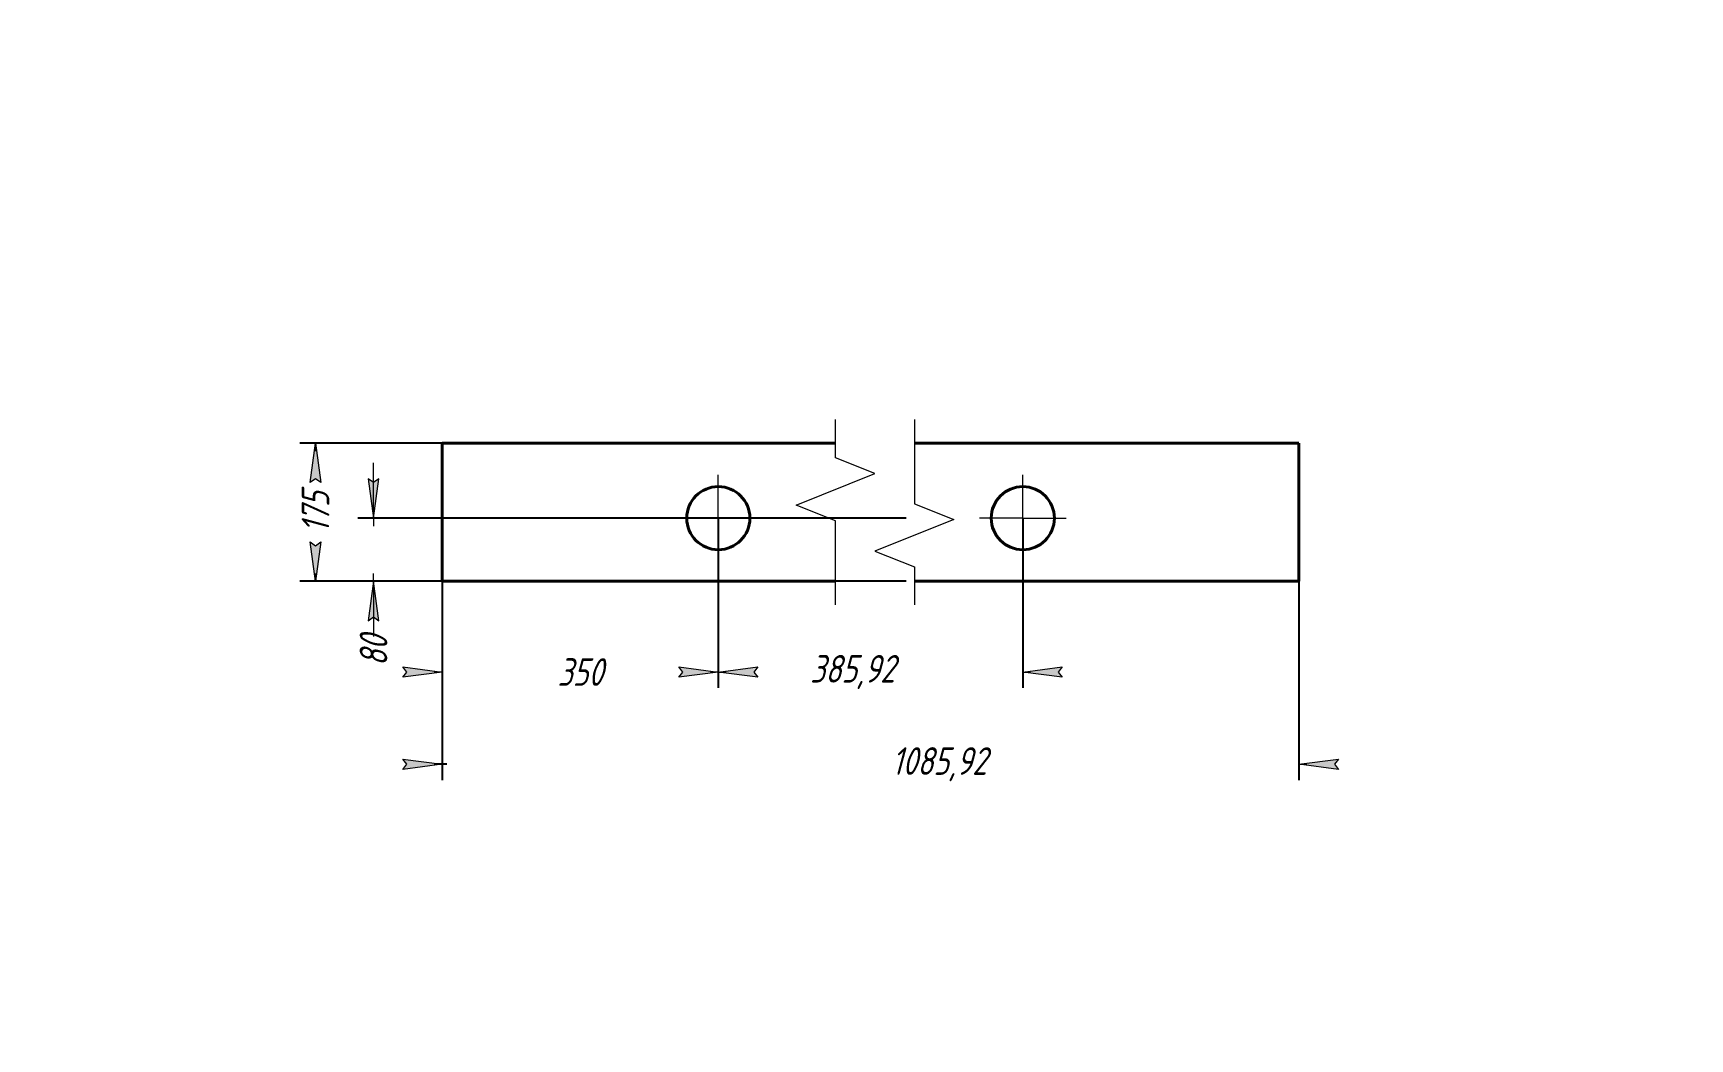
# Model space of a CAD drawing. Header units: millimetres. Extents: x 0 to 210, y 0 to 297.
# Drawn here: x 0 to 210, y 169.5 to 297 of the extents above; entities that cross this region are included whole.
import ezdxf

# ---------------------------------------------------------------- set-up
doc = ezdxf.new("R2010")
doc.units = ezdxf.units.MM
for name, pattern in [('K5LT_AXLED', [19.5, 15, -1.5, 1.5, -1.5]), ('K5LT_BASIC', [0]), ('K5LT_THIN', [0]), ('K5LT_THIN_INCLUDED_TO_HATCHING', [0])]:
    doc.linetypes.add(name, pattern=pattern)
doc.layers.add('Системный слой', color=7, linetype='Continuous')
doc.styles.add('KDIMTEXTSTYLE', font='GOST_AU.SHX', dxfattribs={"width": 0.96, "oblique": 15, "height": 5})
doc.dimstyles.new('KDIMSTYLE (0.10)', dxfattribs={"dimtxt": 5, "dimasz": 1, "dimexe": 2, "dimexo": 0.0625, "dimgap": 1, "dimtad": 1, "dimlfac": 10, "dimtxsty": 'KDIMTEXTSTYLE', "dimsah": 1, "dimcen": 0.09, "dimdle": 1, "dimadec": 0, "dimazin": 0, "dimtfac": 0.667, "dimtmove": 0, "dimatfit": 3, "dimfxl": 1, "dimtvp": 1, "dimtolj": 1, "dimtzin": 0, "dimarcsym": 0})

# ---------------------------------------------------------------- blocks, each defined once
blk = doc.blocks.new('U0')
at = {"layer": 'Системный слой', "color": 150, "linetype": 'K5LT_BASIC', "lineweight": 40, "true_color": 0x0080ff}
for p, q in [((101.71, 227.53), (51.85, 227.53)), ((160.44, 227.53), (111.71, 227.53))]:
    blk.add_line(p, q, dxfattribs=at)
blk = doc.blocks.new('U1')
at = {"layer": 'Системный слой', "color": 150, "linetype": 'K5LT_BASIC', "lineweight": 40, "true_color": 0x0080ff}
for p, q in [((51.85, 245.03), (101.71, 245.03)), ((111.71, 245.03), (160.44, 245.03))]:
    blk.add_line(p, q, dxfattribs=at)
blk = doc.blocks.new('U2')
at = {"layer": 'Системный слой', "color": 150, "linetype": 'K5LT_BASIC', "lineweight": 40, "true_color": 0x0080ff}
for start, end in [(0, 180), (180, 0)]:
    blk.add_arc((86.85, 235.53), 4, start, end, dxfattribs=at)
blk = doc.blocks.new('KDIMARROW_01')
at = {"layer": 'Системный слой'}
blk.add_hatch(color=0, dxfattribs=at).paths.add_polyline_path([(0, 0), (-5, 0.66), (-4.5, 0), (-5, -0.66)])
at = {"layer": 'Системный слой', "color": 0, "linetype": 'K5LT_THIN', "lineweight": 18}
for p, q in [((-4.5, 0), (-5, 0.66)), ((-5, 0.66), (0, 0)), ((0, 0), (-5, -0.66)), ((-5, -0.66), (-4.5, 0)), ((0, 0), (-1, 0))]:
    blk.add_line(p, q, dxfattribs=at)
blk = doc.blocks.new('U3')
at = {"layer": 'Системный слой', "color": 30, "linetype": 'K5LT_AXLED', "lineweight": 18, "true_color": 0xff8000}
for q in [(86.85, 241.03), (81.35, 235.53), (86.85, 230.03), (92.35, 235.53)]:
    blk.add_line((86.85, 235.53), q, dxfattribs=at)
blk = doc.blocks.new('U4')
at = {"layer": 'Системный слой', "color": 30, "linetype": 'K5LT_AXLED', "lineweight": 18, "true_color": 0xff8000}
for q in [(125.44, 241.03), (119.94, 235.53), (125.44, 230.03), (130.94, 235.53)]:
    blk.add_line((125.44, 235.53), q, dxfattribs=at)
blk = doc.blocks.new('KDIMARROW_02')
at = {"layer": 'Системный слой'}
blk.add_hatch(color=0, dxfattribs=at).paths.add_polyline_path([(4.5, 0), (5, 0.66), (0, 0), (5, -0.66)])
at = {"layer": 'Системный слой', "color": 0, "linetype": 'K5LT_THIN', "lineweight": 18}
for p, q in [((0, 0), (-1, 0)), ((5, 0.66), (0, 0)), ((0, 0), (5, -0.66)), ((0, 0), (7, 0)), ((4.5, 0), (5, 0.66)), ((5, -0.66), (4.5, 0))]:
    blk.add_line(p, q, dxfattribs=at)
blk = doc.blocks.new('U6')
at = {"layer": 'Системный слой', "color": 7, "linetype": 'K5LT_THIN_INCLUDED_TO_HATCHING', "lineweight": 18}
for p, q in [((101.71, 243.19), (101.71, 248.03)), ((106.71, 241.19), (101.71, 243.19)), ((96.71, 237.19), (106.71, 241.19)), ((101.71, 235.19), (96.71, 237.19)), ((101.71, 224.53), (101.71, 235.19))]:
    blk.add_line(p, q, dxfattribs=at)
blk = doc.blocks.new('U7')
at = {"layer": 'Системный слой', "color": 7, "linetype": 'K5LT_THIN_INCLUDED_TO_HATCHING', "lineweight": 18}
for p, q in [((111.71, 248.03), (111.71, 237.36)), ((111.71, 237.36), (116.71, 235.36)), ((116.71, 235.36), (106.71, 231.36)), ((106.71, 231.36), (111.71, 229.36)), ((111.71, 229.36), (111.71, 224.53))]:
    blk.add_line(p, q, dxfattribs=at)

msp = doc.modelspace()

# ---------------------------------------------------------------- linework, layer by layer
at = {"layer": 'Системный слой', "color": 150, "linetype": 'K5LT_BASIC', "lineweight": 40, "true_color": 0x0080ff}
for p, q in [((51.8508, 227.5276), (51.8508, 245.0276)), ((160.4428, 245.0276), (160.4428, 227.5276))]:
    msp.add_line(p, q, dxfattribs=at)
msp.add_circle((125.4428, 235.5276), 4, dxfattribs=at)

# ---------------------------------------------------------------- block references
at = {"layer": 'Системный слой'}
for name in ['U6', 'U7', 'U1', 'U3', 'U2', 'U4', 'U0']:
    msp.add_blockref(name, (0, 0), dxfattribs=at)

# ---------------------------------------------------------------- dimensions: what is measured, and where the dimension line sits
at = {"layer": 'Системный слой', "color": 7}
for base, p1, p2, location, override in [((35.7939, 245.0276), (51.8508, 227.5276), (51.8508, 245.0276), (35.7939, 236.2776), {"dimexo": 0, "dimpost": '\\H3.5;\\W0.965;\\Q15;<>', "dimblk1": 'KDIMARROW_01', "dimblk2": 'KDIMARROW_01', "dimse1": 0, "dimse2": 0, "dimclrt": 7, "dimtolj": 1}), ((43.1464, 235.5276), (110.6815, 227.5276), (110.6815, 235.5276), (43.1464, 218.7208), {"dimexo": 0, "dimpost": '\\H3.5;\\W0.965;\\Q15;<>', "dimblk1": 'KDIMARROW_02', "dimblk2": 'KDIMARROW_02', "dimse1": 0, "dimse2": 0, "dimclrt": 7, "dimtolj": 1})]:
    msp.add_linear_dim(base=base, p1=p1, p2=p2, angle=90, location=location, dimstyle='KDIMSTYLE (0.10)', override=override, dxfattribs=at).render()
for base, p1, p2, location in [((51.8508, 216.0287), (86.8508, 235.5276), (51.8508, 227.5276), (69.3508, 216.0287)), ((86.8508, 216.0287), (125.4428, 235.5276), (86.8508, 235.5276), (103.8508, 216.0287)), ((51.8508, 204.3386), (160.4428, 227.5276), (51.8508, 227.5276), (114.8508, 204.3386))]:
    msp.add_linear_dim(base=base, p1=p1, p2=p2, location=location, dimstyle='KDIMSTYLE (0.10)', override={"dimexo": 0, "dimpost": '\\H3.5;\\W0.965;\\Q15;<>', "dimblk1": 'KDIMARROW_01', "dimblk2": 'KDIMARROW_01', "dimse1": 0, "dimse2": 0, "dimclrt": 7, "dimtolj": 1}, dxfattribs=at).render()

doc.saveas('drawing.dxf')
